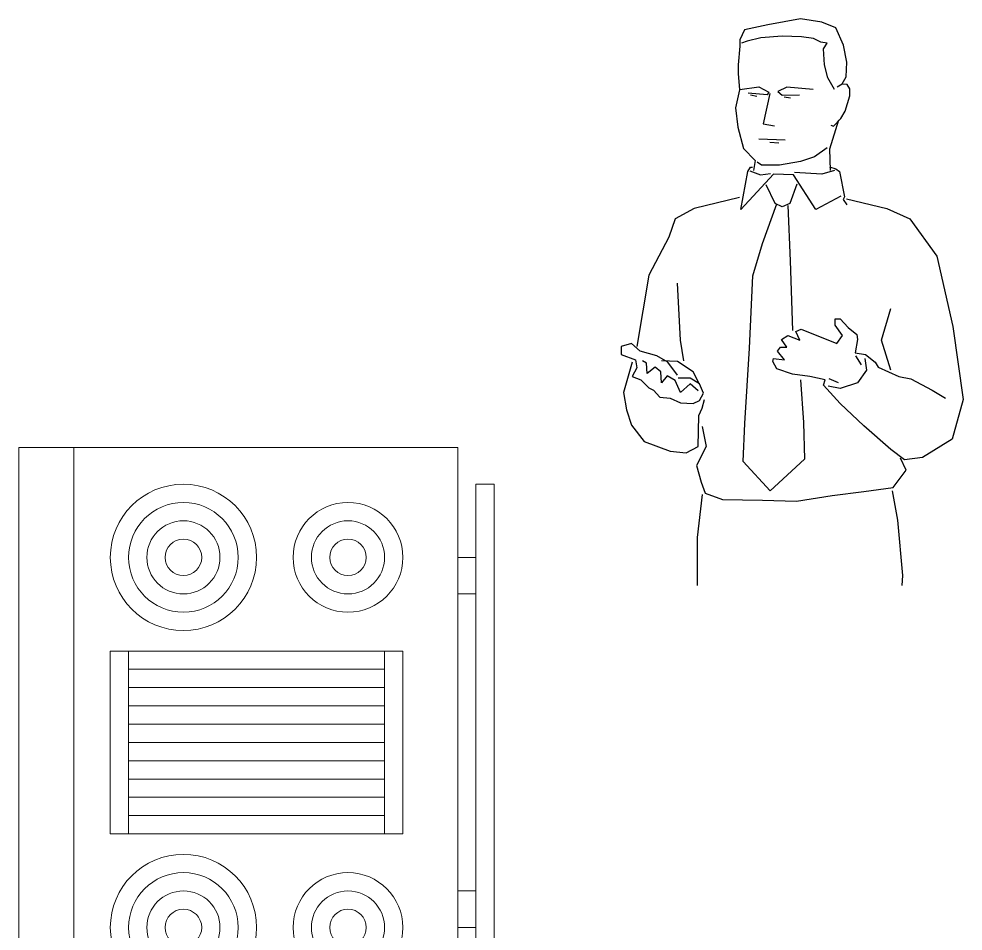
# Model space of a CAD drawing. Header units: millimetres. Extents: x -37049 to 129367, y 25385 to 90033.
# Drawn here: x 32432 to 33672, y 41125 to 42322 of the extents above; entities that cross this region are included whole.
import ezdxf

# ---------------------------------------------------------------- set-up
doc = ezdxf.new("R2010")
doc.units = ezdxf.units.MM
doc.header["$MEASUREMENT"] = 0
doc.layers.add('NNGUOI', color=2, linetype='Continuous', lineweight=30)
doc.layers.add('NVDUNG', color=143, linetype='Continuous', lineweight=13)

# ---------------------------------------------------------------- blocks, each defined once
blk = doc.blocks.new('A$C67FB2545')
at = {"layer": 'NVDUNG'}
for p, q in [((72, 773.8), (72, 0)), ((576, 629.8), (600, 629.8)), ((600, 581.8), (576, 581.8)), ((600, 192), (576, 192)), ((576, 144), (600, 144))]:
    blk.add_line(p, q, dxfattribs=at)
at = {"layer": 'NVDUNG', "color": 44, "lineweight": 9}
for p, q in [((144, 506.9), (144, 266.9)), ((480, 266.9), (480, 506.9)), ((480, 482.9), (144, 482.9)), ((144, 458.9), (480, 458.9)), ((480, 434.9), (144, 434.9)), ((144, 410.9), (480, 410.9)), ((480, 386.9), (144, 386.9)), ((144, 362.9), (480, 362.9)), ((480, 338.9), (144, 338.9)), ((144, 314.9), (480, 314.9)), ((480, 290.9), (144, 290.9))]:
    blk.add_line(p, q, dxfattribs=at)
at = {"layer": 'NVDUNG'}
for points in [[(576, 773.8), (0, 773.8), (0, 0), (576, 0)], [(624, 725.8), (600, 725.8), (600, 48), (624, 48)]]:
    blk.add_lwpolyline(points, close=True, dxfattribs=at)
at = {"layer": 'NVDUNG', "color": 44, "lineweight": 9}
blk.add_lwpolyline([(504, 506.9), (120, 506.9), (120, 266.9), (504, 266.9)], close=True, dxfattribs=at)
for centre, radius in [((216, 629.8), 96), ((216, 629.8), 72), ((432, 629.8), 72), ((216, 629.8), 48), ((432, 629.8), 48), ((216, 629.8), 24), ((432, 629.8), 24), ((216, 144), 96), ((216, 144), 72), ((432, 144), 72), ((216, 144), 48), ((432, 144), 48), ((216, 144), 24), ((432, 144), 24)]:
    blk.add_circle(centre, radius, dxfattribs=at)
blk = doc.blocks.new('A$C3AC6333A')
at = {"layer": 'NNGUOI', "ltscale": 1.4}
for p, q in [((235.4, 743.7), (192.5, 736.1)), ((263.7, 739.5), (235.4, 743.7)), ((192.5, 736.1), (162.1, 729.2)), ((281.7, 731.9), (263.7, 739.5)), ((292, 709.2), (281.7, 731.9)), ((162.1, 729.2), (155.9, 716.1)), ((211.2, 720.9), (183.5, 718.8)), ((236.7, 720.2), (211.2, 720.9)), ((252.6, 718.1), (236.7, 720.2)), ((155.9, 707.8), (153.8, 683.6)), ((155.9, 716.1), (155.9, 707.8)), ((165.5, 714.7), (157.9, 711.9)), ((183.5, 718.8), (165.5, 714.7)), ((262.3, 713.3), (252.6, 718.1)), ((270.6, 711.9), (262.3, 713.3)), ((265.8, 704.3), (270.6, 711.9)), ((296.2, 687.1), (292, 709.2)), ((267.2, 683.6), (265.8, 704.3)), ((153.8, 683.6), (153.8, 671.9)), ((271.3, 666.3), (267.2, 683.6)), ((295.5, 667.7), (296.2, 687.1)), ((153.8, 671.9), (155.2, 650.4)), ((280.3, 651.1), (271.3, 666.3)), ((290, 658), (283.8, 653.9)), ((290, 658.7), (295.5, 667.7)), ((296.9, 657.4), (290, 658)), ((300.3, 651.8), (296.9, 657.4)), ((155.2, 650.4), (150.3, 627)), ((155.9, 651.1), (180.8, 654.6)), ((191.8, 644.2), (166.9, 646.3)), ((180.8, 654.6), (193.9, 647.7)), ((195.3, 645.6), (186.3, 606.2)), ((193.9, 647.7), (191.8, 644.2)), ((217.4, 653.9), (205.6, 648.4)), ((205.6, 648.4), (211.2, 643.5)), ((252, 651.1), (217.4, 653.9)), ((300.3, 642.8), (300.3, 651.8)), ((169.7, 644.2), (178, 642.2)), ((211.2, 643.5), (234, 644.2)), ((213.9, 641.5), (222.2, 640.1)), ((294.1, 622.8), (300.3, 642.8)), ((150.3, 627), (153.1, 601.4)), ((288.6, 613.2), (294.1, 622.8)), ((274.1, 573.1), (285.8, 611.1)), ((278.9, 602.8), (288.6, 613.2)), ((153.1, 601.4), (160.7, 573.8)), ((186.3, 606.2), (201.5, 603.5)), ((275.5, 604.2), (278.9, 602.8)), ((180.8, 586.2), (215.3, 584.8)), ((160.7, 573.8), (175.9, 557.9)), ((207, 580.7), (195.3, 581.4)), ((270.6, 574.5), (254, 562.7)), ((274.8, 544.8), (274.1, 573.1)), ((175.9, 557.9), (173.8, 544.8)), ((254, 562.7), (235.4, 556.5)), ((166.2, 543.4), (169.7, 548.9)), ((169.7, 548.9), (172.5, 548.9)), ((184.2, 551.7), (178.7, 555.8)), ((207.7, 551.7), (184.2, 551.7)), ((235.4, 556.5), (207.7, 551.7)), ((273.4, 549.6), (281.7, 546.8)), ((281.7, 546.8), (286.5, 543.4)), ((157.2, 493.7), (166.2, 543.4)), ((200.1, 539.9), (157.2, 493.7)), ((169, 544.1), (182.8, 539.2)), ((182.8, 539.2), (196, 540.6)), ((226.4, 539.2), (200.1, 539.9)), ((255.4, 493.7), (226.4, 539.2)), ((263.7, 539.9), (227.8, 542)), ((280.3, 544.8), (263.7, 539.9)), ((286.5, 543.4), (293.4, 510.2)), ((202.2, 501.3), (190.4, 526.1)), ((230.5, 526.8), (221.5, 501.3)), ((155.2, 509.4), (95.8, 494.9)), ((288.6, 510.9), (255.4, 493.7)), ((293.4, 510.2), (291.4, 506.8)), ((185.4, 449.1), (204.2, 501.1)), ((211.2, 497.1), (202.2, 501.3)), ((221.5, 501.3), (211.2, 497.1)), ((218.7, 499), (221.9, 426.2)), ((291.4, 506.8), (296.2, 499.9)), ((295.8, 507.4), (349, 494.9)), ((95.8, 494.9), (70.8, 481.3)), ((349, 494.9), (379.2, 481.3)), ((70.8, 481.3), (62.5, 457.4)), ((379.2, 481.3), (414.6, 432.4)), ((62.5, 457.4), (36.5, 407.4)), ((172.9, 406.4), (185.4, 449.1)), ((221.9, 426.2), (225, 334.6)), ((414.6, 432.4), (435.4, 339.8)), ((36.5, 407.4), (20.8, 313.8)), ((78.1, 322.1), (74, 397)), ((168.7, 311.7), (172.9, 406.4)), ((341.7, 322.1), (354.2, 363.7)), ((281.2, 350.2), (287.5, 350.2)), ((281.2, 341.9), (281.2, 350.2)), ((287.5, 350.2), (297.9, 338.8)), ((229.2, 333.5), (236.5, 336.7)), ((236.5, 336.7), (283.3, 317.9)), ((290.6, 328.3), (281.2, 341.9)), ((297.9, 338.8), (309.4, 329.4)), ((435.4, 339.8), (449, 244)), ((210.4, 323.1), (218.7, 328.3)), ((217.7, 312.7), (210.4, 323.1)), ((218.7, 328.3), (234.4, 322.1)), ((234.4, 322.1), (229.2, 333.5)), ((283.3, 317.9), (290.6, 328.3)), ((310.4, 323.1), (307.3, 305.4)), ((309.4, 329.4), (310.4, 323.1)), ((13.5, 317.9), (0, 313.8)), ((0, 313.8), (0, 303.4)), ((25, 307.5), (13.5, 317.9)), ((82.3, 295), (78.1, 322.1)), ((162.5, 212.8), (168.7, 311.7)), ((205.2, 307.5), (209.4, 312.7)), ((209.4, 312.7), (217.7, 312.7)), ((354.2, 282.6), (341.7, 322.1)), ((0, 303.4), (18.7, 296.1)), ((46.9, 301.3), (25, 307.5)), ((61.5, 293), (46.9, 301.3)), ((199, 294), (200, 298.2)), ((200, 298.2), (214.6, 296.1)), ((214.6, 296.1), (205.2, 307.5)), ((307.3, 305.4), (320.8, 303.4)), ((315.6, 289.8), (308.3, 301.3)), ((319.8, 298.2), (321.9, 282.6)), ((320.8, 303.4), (333.3, 293)), ((14.6, 293), (3.1, 253.4)), ((20.8, 285.7), (14.6, 274.2)), ((18.7, 296.1), (20.8, 285.7)), ((33.3, 291.9), (28.1, 295)), ((34.4, 278.4), (33.3, 291.9)), ((44.8, 286.7), (34.4, 278.4)), ((52.1, 280.5), (44.8, 286.7)), ((74, 294), (53.1, 295)), ((74, 276.3), (61.5, 293)), ((94.8, 280.5), (74, 294)), ((204.2, 284.6), (199, 294)), ((333.3, 293), (337.5, 286.7)), ((337.5, 286.7), (364.6, 274.2)), ((14.6, 274.2), (26, 270.1)), ((53.1, 265.9), (52.1, 280.5)), ((60.4, 275.3), (53.1, 265.9)), ((70.8, 269), (60.4, 275.3)), ((102.1, 265.9), (94.8, 280.5)), ((225, 277.3), (204.2, 284.6)), ((247.9, 274.2), (225, 277.3)), ((267.7, 270.1), (247.9, 274.2)), ((321.9, 282.6), (310.4, 265.9)), ((364.6, 274.2), (380.2, 271.1)), ((26, 270.1), (36.5, 259.7)), ((78.1, 253.4), (70.8, 269)), ((90.6, 272.1), (75, 272.1)), ((90.6, 264.9), (78.1, 253.4)), ((103.1, 264.9), (90.6, 272.1)), ((101, 255.5), (90.6, 264.9)), ((108.3, 252.4), (103.1, 264.9)), ((235.4, 270.1), (239.6, 213.9)), ((265.6, 262.8), (267.7, 270.1)), ((287.5, 238.8), (265.6, 262.8)), ((287.5, 258.6), (271.9, 261.7)), ((285.4, 265.9), (272.9, 271.1)), ((310.4, 265.9), (287.5, 258.6)), ((380.2, 271.1), (408.3, 256.5)), ((3.1, 253.4), (7.3, 230.5)), ((36.5, 259.7), (42.7, 256.5)), ((42.7, 256.5), (51, 247.2)), ((103.1, 243), (108.3, 252.4)), ((408.3, 256.5), (426, 246.1)), ((51, 247.2), (64.6, 246.1)), ((64.6, 246.1), (78.1, 239.9)), ((78.1, 239.9), (94.8, 238.8)), ((94.8, 238.8), (103.1, 243)), ((106.2, 232.6), (109.4, 244)), ((318.7, 209.7), (287.5, 238.8)), ((449, 244), (434.4, 192)), ((7.3, 230.5), (13.5, 210.7)), ((101, 182.6), (102.1, 223.2)), ((102.1, 223.2), (106.2, 232.6)), ((13.5, 210.7), (30.2, 188.9)), ((160.4, 162.9), (162.5, 212.8)), ((239.6, 213.9), (240.6, 166)), ((106.2, 208.7), (111.5, 182.6)), ((354.2, 178.5), (318.7, 209.7)), ((30.2, 188.9), (64.6, 176.4)), ((434.4, 192), (395.8, 168.1)), ((64.6, 176.4), (85.4, 174.3)), ((85.4, 174.3), (101, 182.6)), ((111.5, 182.6), (99, 157.7)), ((371.9, 164.9), (354.2, 178.5)), ((195.8, 124.4), (160.4, 162.9)), ((240.6, 166), (195.8, 124.4)), ((374, 151.4), (366.7, 167)), ((395.8, 168.1), (371.9, 164.9)), ((99, 157.7), (105.2, 135.8)), ((357.3, 128.5), (374, 151.4)), ((105.2, 135.8), (110.4, 121.2)), ((318.7, 123.3), (357.3, 128.5)), ((355.9, 124.2), (362.7, 85.8)), ((100.1, 63.2), (106.9, 119.7)), ((110.4, 121.2), (133.3, 112.9)), ((133.3, 112.9), (185.4, 111.9)), ((185.4, 111.9), (230.2, 110.8)), ((230.2, 110.8), (277.1, 118.1)), ((277.1, 118.1), (318.7, 123.3)), ((362.7, 85.8), (369.5, 13.4)), ((100.1, 2.1), (100.1, 63.2)), ((369.5, 13.4), (368.5, 0)), ((100.2, 0), (100.1, 2.1))]:
    blk.add_line(p, q, dxfattribs=at)

msp = doc.modelspace()

# ---------------------------------------------------------------- block references
at = {"layer": 'NNGUOI', "rotation": 359.9999999999985}
msp.add_blockref('A$C3AC6333A', (33222.8, 41578.4), dxfattribs=at)
at = {"layer": 'NVDUNG', "ltscale": 2}
msp.add_blockref('A$C67FB2545', (32432.3, 40985.6), dxfattribs=at)

doc.saveas('drawing.dxf')
